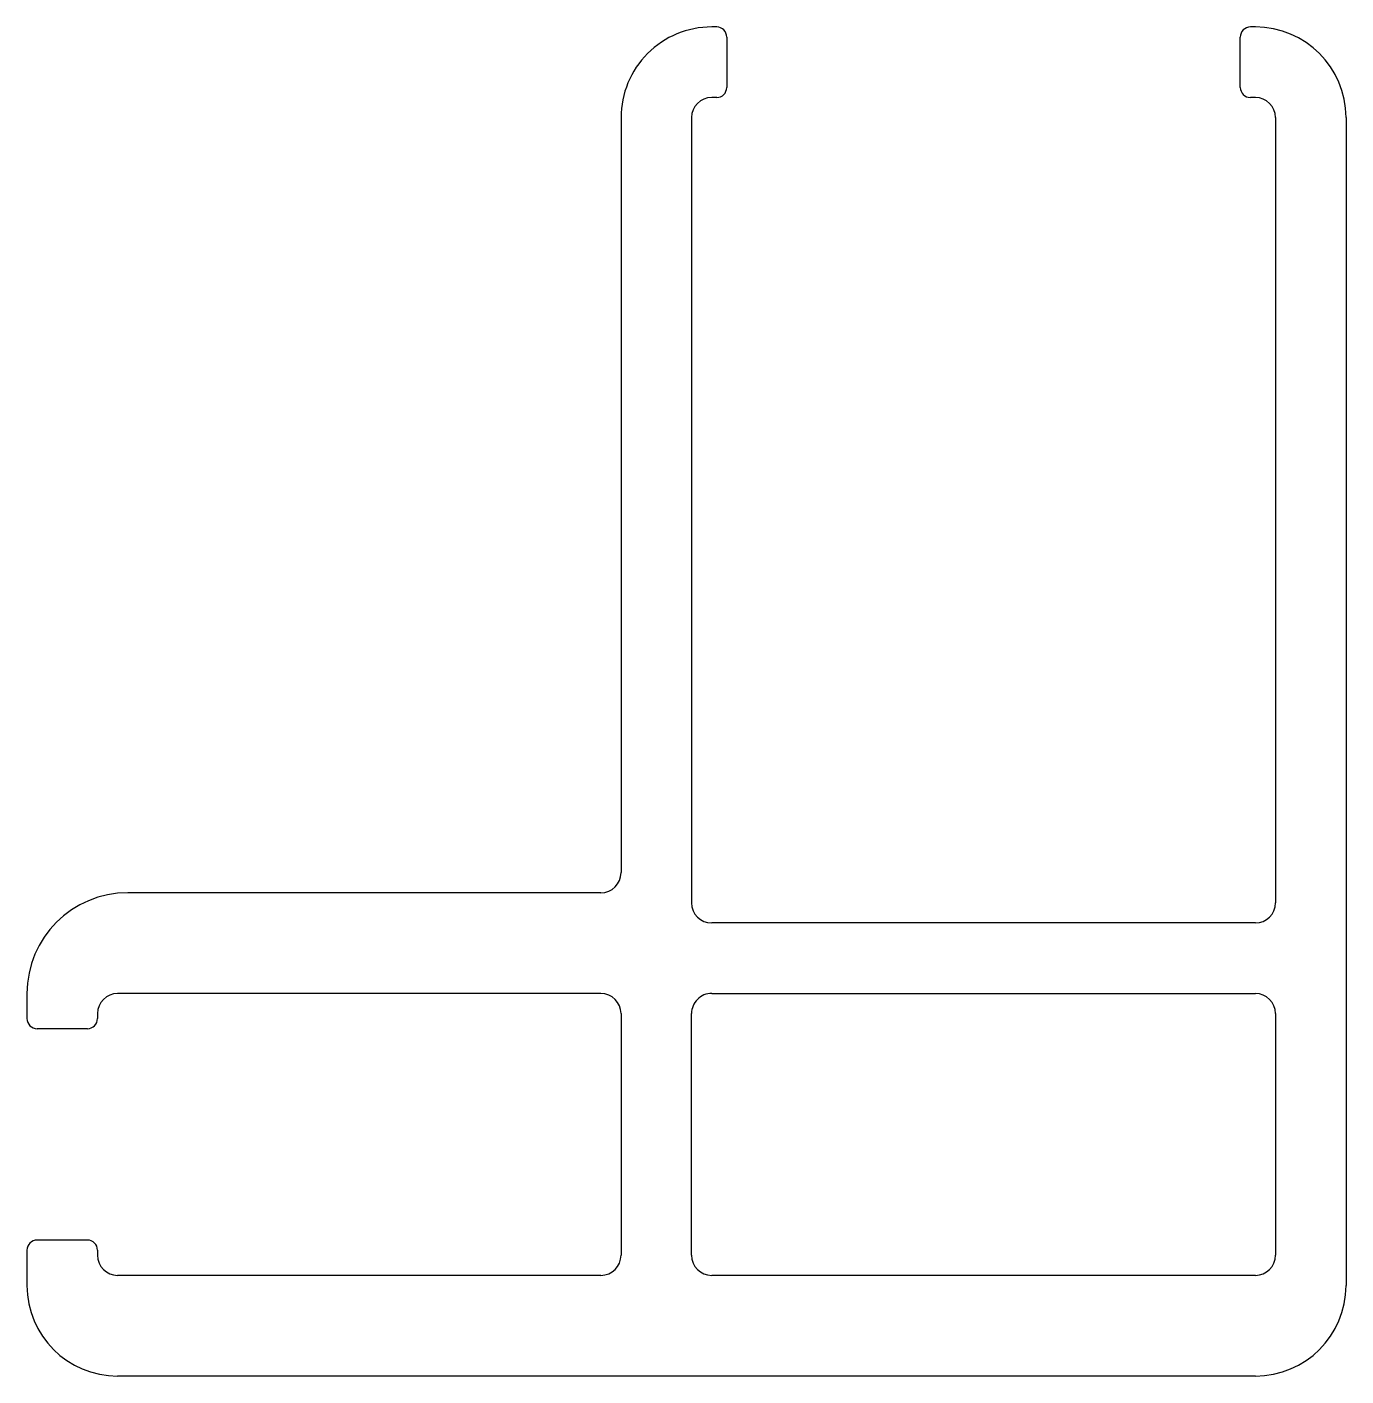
# Model space of a CAD drawing. Extents: x 1440.1 to 1505.6, y 1933.4 to 2000.4.
import ezdxf

# ---------------------------------------------------------------- set-up
doc = ezdxf.new("R2010")
doc.units = 0
doc.layers.get('0').update_dxf_attribs({"linetype": 'CONTINUOUS'})

msp = doc.modelspace()

# ---------------------------------------------------------------- linework, layer by layer
for p, q in [((1474.361, 2000.384), (1474.111, 2000.384)), ((1501.111, 2000.384), (1500.861, 2000.384)), ((1474.861, 1999.884), (1474.861, 1997.384)), ((1500.361, 1997.384), (1500.361, 1999.884)), ((1474.361, 1996.884), (1474.111, 1996.884)), ((1501.111, 1996.884), (1500.861, 1996.884)), ((1469.611, 1995.884), (1469.611, 1958.384)), ((1473.111, 1995.884), (1473.111, 1956.884)), ((1502.111, 1995.884), (1502.111, 1956.884)), ((1505.611, 1995.884), (1505.611, 1937.884)), ((1468.611, 1957.384), (1445.111, 1957.384)), ((1501.111, 1955.884), (1474.111, 1955.884)), ((1440.111, 1952.384), (1440.111, 1951.134)), ((1468.611, 1952.384), (1444.611, 1952.384)), ((1474.111, 1952.384), (1501.111, 1952.384)), ((1443.611, 1951.384), (1443.611, 1951.134)), ((1469.611, 1951.384), (1469.611, 1939.384)), ((1473.111, 1939.384), (1473.111, 1951.384)), ((1502.111, 1951.384), (1502.111, 1939.384)), ((1443.111, 1950.634), (1440.611, 1950.634)), ((1443.111, 1940.134), (1440.611, 1940.134)), ((1440.111, 1939.634), (1440.111, 1937.884)), ((1443.611, 1939.634), (1443.611, 1939.384)), ((1468.611, 1938.384), (1444.611, 1938.384)), ((1501.111, 1938.384), (1474.111, 1938.384)), ((1501.111, 1933.384), (1444.611, 1933.384))]:
    msp.add_line(p, q)
for centre, radius, start, end in [((1474.111, 1995.884), 4.5, 90, 180.00001), ((1474.361, 1999.884), 0.5, 0, 90), ((1500.861, 1999.884), 0.5, 90, 180.00001), ((1501.111, 1995.884), 4.5, 0, 90), ((1474.361, 1997.384), 0.5, 270, 360), ((1500.861, 1997.384), 0.5, 180, 270), ((1474.111, 1995.884), 1, 90, 180), ((1501.111, 1995.884), 1, 0, 90), ((1468.611, 1958.384), 1, 270, 360), ((1445.111, 1952.384), 5, 90, 179.99999), ((1474.111, 1956.884), 1, 180, 270), ((1501.111, 1956.884), 1, 270, 360), ((1444.611, 1951.384), 1, 90, 180), ((1468.611, 1951.384), 1, 0, 90), ((1474.111, 1951.384), 1, 90, 180.00001), ((1501.111, 1951.384), 1, 0, 90), ((1440.611, 1951.134), 0.5, 180, 270), ((1443.111, 1951.134), 0.5, 270, 360), ((1440.611, 1939.634), 0.5, 90, 180.00001), ((1443.111, 1939.634), 0.5, 0, 90), ((1444.611, 1939.384), 1, 180, 270), ((1468.611, 1939.384), 1, 270, 360), ((1474.111, 1939.384), 1, 180, 270), ((1501.111, 1939.384), 1, 270, 360), ((1444.611, 1937.884), 4.5, 180, 270), ((1501.111, 1937.884), 4.5, 270, 360)]:
    msp.add_arc(centre, radius, start, end)

doc.saveas('drawing.dxf')
